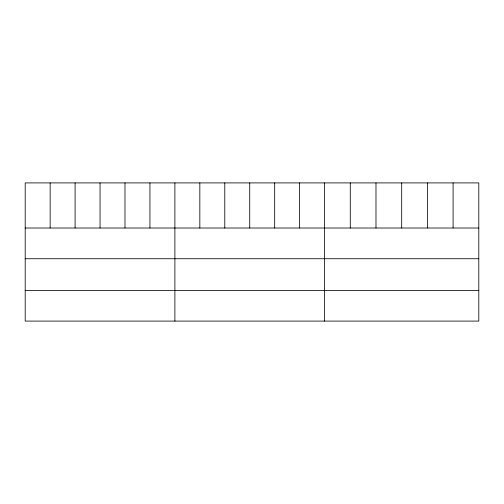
<?xml version="1.0" encoding="UTF-8"?>
<svg xmlns="http://www.w3.org/2000/svg" width="504" height="504" viewBox="0 0 504 504"><rect width="100%" height="100%" fill="white"/><g stroke="black" fill="none" stroke-linecap="round" stroke-linejoin="round"><path stroke-width="0.76" d="M478.8 228.016L478.8 321.092L25.2 321.092L25.2 182.908L478.8 182.908L478.8 228.016L25.2 228.016M25.2 258.735L478.8 258.735M25.2 290.38L478.8 290.38M453.096 182.908L453.096 228.016M427.392 182.908L427.392 228.016M401.688 182.908L401.688 228.016M375.984 182.908L375.984 228.016M350.28 182.908L350.28 228.016M324.576 182.908L324.576 321.092M299.628 182.908L299.628 228.016M274.68 182.908L274.68 228.016M249.732 182.908L249.732 228.016M224.784 182.908L224.784 228.016M199.836 182.908L199.836 228.016M174.888 182.908L174.888 321.092M149.94 182.908L149.94 228.016M124.992 182.908L124.992 228.016M100.044 182.908L100.044 228.016M75.096 182.908L75.096 228.016M50.148 182.908L50.148 228.016"/></g></svg>
